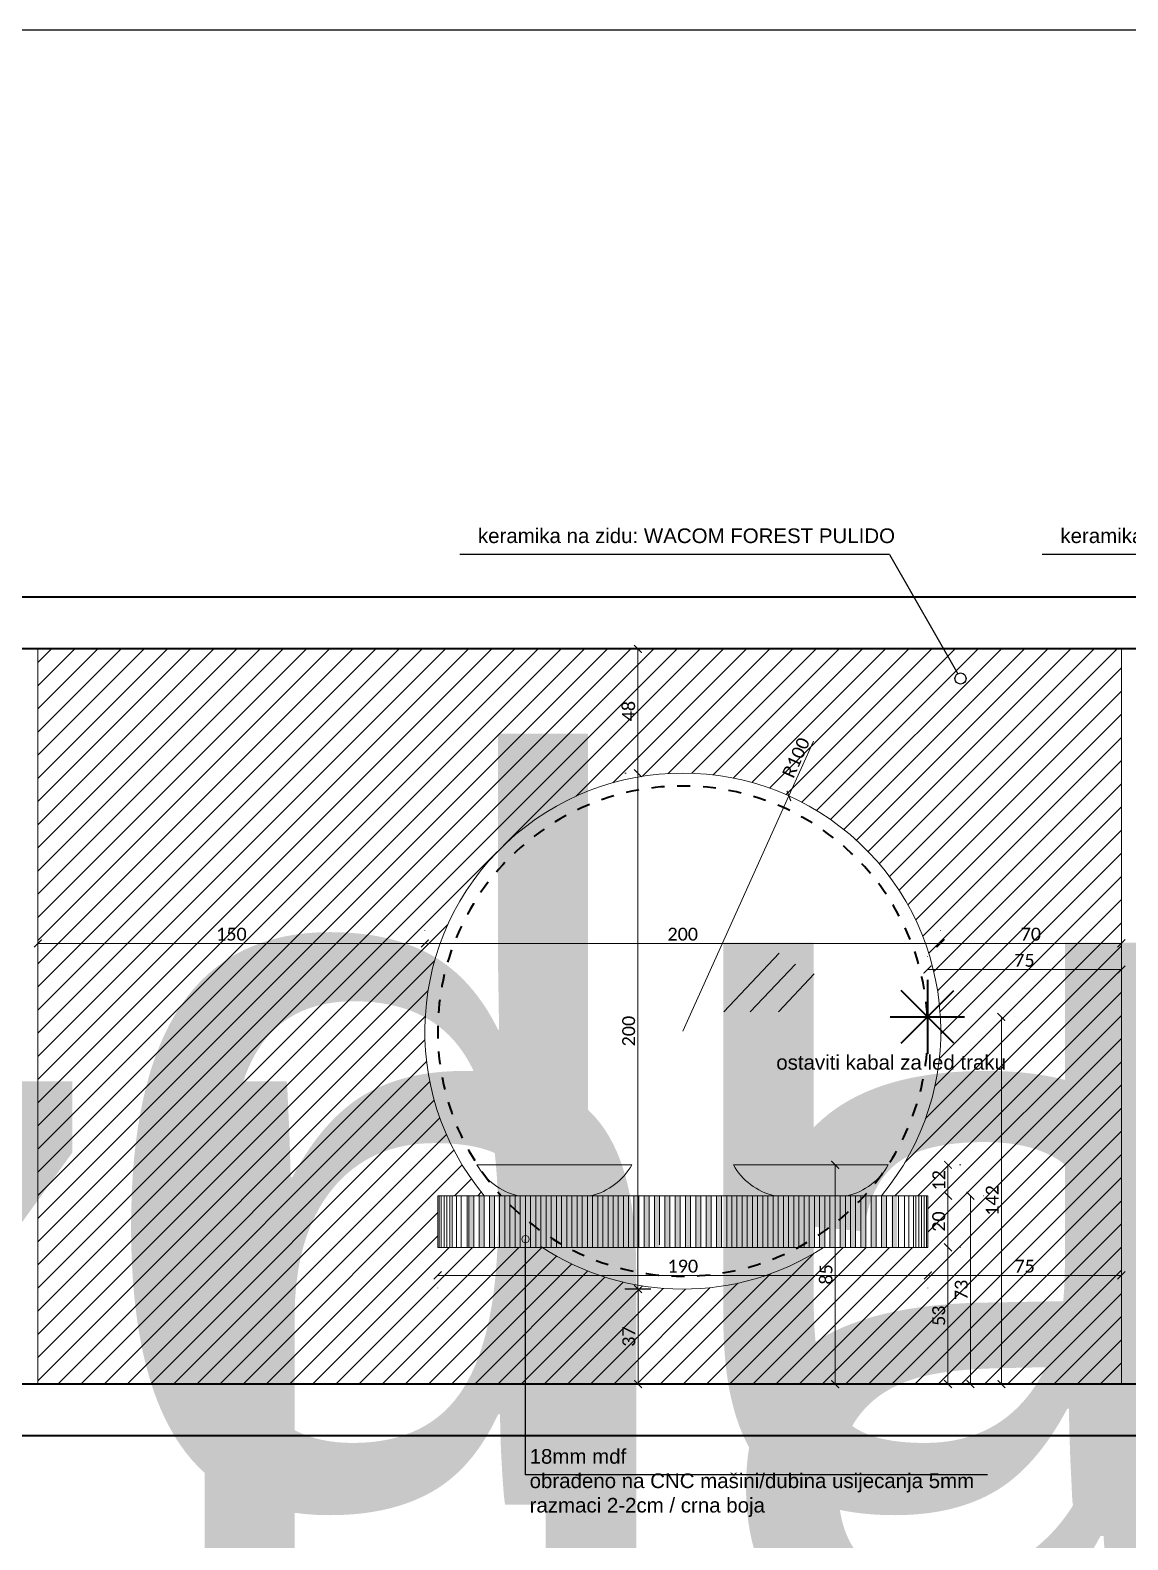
# Model space of a CAD drawing. Header units: centimetres. Extents: x -26724 to 60145, y -23645 to 6771.
# Drawn here: x 6127 to 6553, y 4345 to 4930 of the extents above; entities that cross this region are included whole.
import ezdxf

# ---------------------------------------------------------------- set-up
doc = ezdxf.new("R2010")
doc.units = ezdxf.units.CM
doc.linetypes.add('DALEKOVOD_VN', pattern=[5, 2.5, -2.5])
for name, color, linetype, lineweight in [('2.IZGLED', 7, 'Continuous', 13), ('4.KOTE', 88, 'Continuous', 15), ('9.ŠRAFURA', 8, 'Continuous', 9), ('zid', 7, 'Continuous', 40)]:
    doc.layers.add(name, color=color, linetype=linetype, lineweight=lineweight)
doc.layers.add('3.IZGLED 2', color=7, linetype='Continuous', lineweight=9, true_color=0x4a4a4a)
doc.layers.add('IZGLED 2', color=253, linetype='Continuous', lineweight=9, true_color=0x828282)
doc.layers.add('tekst', color=7, linetype='Continuous')
doc.layers.add('tekst @ 50', color=7, linetype='Continuous')
doc.styles.add('Notes', font='arial.ttf', dxfattribs={"height": 3})
doc.styles.get("Standard").update_dxf_attribs({"font": 'calibri.ttf'})
doc.dimstyles.new('ja 1 30 izgledi zidova', dxfattribs={"dimtxt": 5, "dimasz": 3, "dimexe": 5, "dimexo": 5, "dimgap": 1, "dimtad": 1, "dimdec": 0, "dimtxsty": 'Standard', "dimblk": 'ARCHTICK', "dimcen": 2.5, "dimclrd": 256, "dimclrt": 7, "dimadec": 0, "dimazin": 0, "dimtfac": 1, "dimtdec": 0, "dimtix": 1, "dimtmove": 1, "dimatfit": 3, "dimldrblk": 'ARCHTICK', "dimfxl": 5, "dimfxlon": 1, "dimlwd": 0, "dimlwe": 9, "dimarcsym": 0})

# ---------------------------------------------------------------- blocks, each defined once
blk = doc.blocks.new('_ArchTick')
at = {"color": 0, "linetype": 'ByBlock', "const_width": 0.15}
blk.add_lwpolyline([(-0.5, -0.5), (0.5, 0.5)], dxfattribs=at)
blk = doc.blocks.new('*D2270')
at = {"layer": '4.KOTE', "lineweight": 0, "transparency": 16777216}
blk.add_line((6285.07, 4447.38), (6475.07, 4447.38), dxfattribs=at)
at = {"layer": '4.KOTE', "color": 0, "lineweight": 9, "transparency": 16777216}
for p, q in [((6285.07, 4442.51), (6285.07, 4442.38)), ((6475.07, 4442.45), (6475.07, 4442.38))]:
    blk.add_line(p, q, dxfattribs=at)
at = {"layer": 'Defpoints', "color": 0, "transparency": 16777216}
for p in [(6285.07, 4458.25, 1216.69), (6475.07, 4458.25, 2433.38), (6475.07, 4447.38)]:
    blk.add_point(p, dxfattribs=at)
at = {"layer": '4.KOTE', "lineweight": 0, "transparency": 16777216, "xscale": 3, "yscale": 3, "zscale": 3, "rotation": 180}
blk.add_blockref('_ArchTick', (6285.07, 4447.38), dxfattribs=at)
at = {"layer": '4.KOTE', "lineweight": 0, "transparency": 16777216, "xscale": 3, "yscale": 3, "zscale": 3}
blk.add_blockref('_ArchTick', (6475.07, 4447.38), dxfattribs=at)
at = {"layer": '4.KOTE', "color": 7, "transparency": 16777216, "insert": (6380.07, 4450.94), "char_height": 5, "attachment_point": 5}
blk.add_mtext('190', dxfattribs=at)
blk = doc.blocks.new('*D2271')
at = {"layer": '4.KOTE', "lineweight": 0, "transparency": 16777216}
blk.add_line((6482.85, 4478.25), (6482.85, 4458.25), dxfattribs=at)
at = {"layer": '4.KOTE', "color": 0, "lineweight": 9, "transparency": 16777216}
for p, q in [((6487.79, 4478.25), (6487.85, 4478.25)), ((6487.74, 4458.25), (6487.85, 4458.25))]:
    blk.add_line(p, q, dxfattribs=at)
at = {"layer": 'Defpoints', "color": 0, "transparency": 16777216}
for p in [(6475.07, 4478.25, 2433.38), (6475.07, 4458.25, 1216.69), (6482.85, 4458.25)]:
    blk.add_point(p, dxfattribs=at)
at = {"layer": '4.KOTE', "lineweight": 0, "transparency": 16777216, "xscale": 3, "yscale": 3, "zscale": 3}
for p, rotation in [((6482.85, 4478.25), 90), ((6482.85, 4458.25), 270)]:
    blk.add_blockref('_ArchTick', p, dxfattribs=dict(at, rotation=rotation))
at = {"layer": '4.KOTE', "color": 7, "transparency": 16777216, "insert": (6479.28, 4468.25), "char_height": 5, "attachment_point": 5, "rotation": 90}
blk.add_mtext('20', dxfattribs=at)
blk = doc.blocks.new('*D2272')
at = {"layer": '4.KOTE', "lineweight": 0, "transparency": 16777216}
blk.add_line((6482.85, 4458.25), (6482.85, 4405.25), dxfattribs=at)
at = {"layer": '4.KOTE', "color": 0, "lineweight": 9, "transparency": 16777216}
for p, q in [((6487.79, 4458.25), (6487.85, 4458.25)), ((6482.03, 4405.25), (6487.85, 4405.25))]:
    blk.add_line(p, q, dxfattribs=at)
at = {"layer": 'Defpoints', "color": 0, "transparency": 16777216}
for p in [(6475.07, 4458.25, 2433.38), (6477.03, 4405.25), (6482.85, 4405.25)]:
    blk.add_point(p, dxfattribs=at)
at = {"layer": '4.KOTE', "lineweight": 0, "transparency": 16777216, "xscale": 3, "yscale": 3, "zscale": 3}
for p, rotation in [((6482.85, 4458.25), 90), ((6482.85, 4405.25), 270)]:
    blk.add_blockref('_ArchTick', p, dxfattribs=dict(at, rotation=rotation))
at = {"layer": '4.KOTE', "color": 7, "transparency": 16777216, "insert": (6479.28, 4431.75), "char_height": 5, "attachment_point": 5, "rotation": 90}
blk.add_mtext('53', dxfattribs=at)
blk = doc.blocks.new('*D2273')
at = {"layer": '4.KOTE', "color": 0, "lineweight": 9, "transparency": 16777216}
for p, q in [((6434.21, 4490.25), (6434.15, 4490.25)), ((6439.15, 4405.25), (6434.15, 4405.25))]:
    blk.add_line(p, q, dxfattribs=at)
at = {"layer": '4.KOTE', "lineweight": 0, "transparency": 16777216}
blk.add_line((6439.15, 4490.25), (6439.15, 4405.25), dxfattribs=at)
at = {"layer": 'Defpoints', "color": 0, "transparency": 16777216}
for p in [(6441.17, 4490.25, 1216.69), (6439.15, 4405.25), (6441.17, 4405.25)]:
    blk.add_point(p, dxfattribs=at)
at = {"layer": '4.KOTE', "lineweight": 0, "transparency": 16777216, "xscale": 3, "yscale": 3, "zscale": 3}
for p, rotation in [((6439.15, 4490.25), 90), ((6439.15, 4405.25), 270)]:
    blk.add_blockref('_ArchTick', p, dxfattribs=dict(at, rotation=rotation))
at = {"layer": '4.KOTE', "color": 7, "transparency": 16777216, "insert": (6435.59, 4447.75), "char_height": 5, "attachment_point": 5, "rotation": 90}
blk.add_mtext('85', dxfattribs=at)
blk = doc.blocks.new('*D2274')
at = {"layer": '4.KOTE', "lineweight": 0, "transparency": 16777216}
blk.add_line((6482.85, 4490.25), (6482.85, 4478.25), dxfattribs=at)
at = {"layer": '4.KOTE', "color": 0, "lineweight": 9, "transparency": 16777216}
for p, q in [((6487.27, 4490.25), (6487.85, 4490.25)), ((6487.81, 4478.25), (6487.85, 4478.25))]:
    blk.add_line(p, q, dxfattribs=at)
at = {"layer": 'Defpoints', "color": 0, "transparency": 16777216}
for p in [(6417.57, 4490.25, 1216.69), (6419.07, 4478.25, 21900.45), (6482.85, 4478.25)]:
    blk.add_point(p, dxfattribs=at)
at = {"layer": '4.KOTE', "lineweight": 0, "transparency": 16777216, "xscale": 3, "yscale": 3, "zscale": 3}
for p, rotation in [((6482.85, 4490.25), 90), ((6482.85, 4478.25), 270)]:
    blk.add_blockref('_ArchTick', p, dxfattribs=dict(at, rotation=rotation))
at = {"layer": '4.KOTE', "color": 7, "transparency": 16777216, "insert": (6479.32, 4484.25), "char_height": 5, "attachment_point": 5, "rotation": 90}
blk.add_mtext('12', dxfattribs=at)
blk = doc.blocks.new('*D2275')
at = {"layer": '4.KOTE', "lineweight": 0, "transparency": 16777216}
blk.add_line((6491.58, 4478.25), (6491.58, 4405.25), dxfattribs=at)
at = {"layer": '4.KOTE', "color": 0, "lineweight": 9, "transparency": 16777216}
for p, q in [((6496.5, 4478.25), (6496.58, 4478.25)), ((6486.58, 4405.25), (6496.58, 4405.25))]:
    blk.add_line(p, q, dxfattribs=at)
at = {"layer": 'Defpoints', "color": 0, "transparency": 16777216}
for p in [(6475.07, 4478.25, 2433.38), (6475.07, 4405.25), (6491.58, 4405.25)]:
    blk.add_point(p, dxfattribs=at)
at = {"layer": '4.KOTE', "lineweight": 0, "transparency": 16777216, "xscale": 3, "yscale": 3, "zscale": 3}
for p, rotation in [((6491.58, 4478.25), 90), ((6491.58, 4405.25), 270)]:
    blk.add_blockref('_ArchTick', p, dxfattribs=dict(at, rotation=rotation))
at = {"layer": '4.KOTE', "color": 7, "transparency": 16777216, "insert": (6488.02, 4441.75), "char_height": 5, "attachment_point": 5, "rotation": 90}
blk.add_mtext('73', dxfattribs=at)
blk = doc.blocks.new('*U3253')
at = {"layer": 'tekst @ 50', "color": 240, "ltscale": 0.8, "insert": (10016.26, 4588.48, -1316.69), "char_height": 283.795, "attachment_point": 3, "style": 'Notes'}
blk.add_mtext_dynamic_manual_height_columns('svjetle{\\fArial|b0|i0|c238|p34;ći znak na zidu H=}2{\\fCalibri|b0|i0|c238|p34;1}0cm ', width=6247.4904, gutter_width=625, heights=[0], dxfattribs=at)
blk = doc.blocks.new('*U3254')
at = {"layer": 'tekst @ 50', "color": 240, "ltscale": 0.8, "insert": (8415.65, 4642.26, -1316.69), "char_height": 283.795, "attachment_point": 3, "style": 'Notes'}
blk.add_mtext_dynamic_manual_height_columns('svjetle{\\fArial|b0|i0|c238|p34;ći znak na zidu H=}2{\\fCalibri|b0|i0|c238|p34;40}cm ', width=6247.4904, gutter_width=625, heights=[0], dxfattribs=at)
blk = doc.blocks.new('GTTTTTT')
at = {"layer": 'zid', "color": 1}
for p, q in [((3959.04, 2060.69), (3959.04, 2036.69)), ((3950.55, 2040.2), (3967.52, 2057.17)), ((3967.52, 2040.2), (3950.55, 2057.17)), ((3947.04, 2048.69), (3971.04, 2048.69))]:
    blk.add_line(p, q, dxfattribs=at)
blk = doc.blocks.new('*D2767')
at = {"layer": '4.KOTE', "color": 0, "lineweight": 9, "transparency": 16777216}
for p, q in [((6358.12, 4642), (6357.65, 4642)), ((6367.65, 4442.13), (6357.65, 4442.13))]:
    blk.add_line(p, q, dxfattribs=at)
at = {"layer": '4.KOTE', "lineweight": 0, "transparency": 16777216}
blk.add_line((6362.65, 4642), (6362.65, 4442.13), dxfattribs=at)
at = {"layer": 'Defpoints', "color": 0, "transparency": 16777216}
for p in [(6413.84, 4642, 1216.69), (6362.65, 4442.13), (6383.8, 4442.13)]:
    blk.add_point(p, dxfattribs=at)
at = {"layer": '4.KOTE', "lineweight": 0, "transparency": 16777216, "xscale": 3, "yscale": 3, "zscale": 3}
for p, rotation in [((6362.65, 4642), 90), ((6362.65, 4442.13), 270)]:
    blk.add_blockref('_ArchTick', p, dxfattribs=dict(at, rotation=rotation))
at = {"layer": '4.KOTE', "color": 7, "transparency": 16777216, "insert": (6359.09, 4542.06), "char_height": 5, "attachment_point": 5, "rotation": 90}
blk.add_mtext('200', dxfattribs=at)
blk = doc.blocks.new('*D2768')
at = {"layer": '4.KOTE', "color": 0, "lineweight": 9, "transparency": 16777216}
for p, q in [((6367.7, 4442.09), (6357.7, 4442.09)), ((6367.7, 4405.25), (6357.7, 4405.25))]:
    blk.add_line(p, q, dxfattribs=at)
at = {"layer": '4.KOTE', "lineweight": 0, "transparency": 16777216}
blk.add_line((6362.7, 4442.09), (6362.7, 4405.25), dxfattribs=at)
at = {"layer": 'Defpoints', "color": 0, "transparency": 16777216}
for p in [(6385.32, 4442.09), (6362.7, 4405.25), (6422.82, 4405.25)]:
    blk.add_point(p, dxfattribs=at)
at = {"layer": '4.KOTE', "lineweight": 0, "transparency": 16777216, "xscale": 3, "yscale": 3, "zscale": 3}
for p, rotation in [((6362.7, 4442.09), 90), ((6362.7, 4405.25), 270)]:
    blk.add_blockref('_ArchTick', p, dxfattribs=dict(at, rotation=rotation))
at = {"layer": '4.KOTE', "color": 7, "transparency": 16777216, "insert": (6359.14, 4423.67), "char_height": 5, "attachment_point": 5, "rotation": 90}
blk.add_mtext('37', dxfattribs=at)
blk = doc.blocks.new('*D2769')
at = {"layer": '4.KOTE', "color": 0, "lineweight": 9, "transparency": 16777216}
for p, q in [((6367.65, 4690.19), (6357.65, 4690.19)), ((6357.91, 4642), (6357.65, 4642))]:
    blk.add_line(p, q, dxfattribs=at)
at = {"layer": '4.KOTE', "lineweight": 0, "transparency": 16777216}
blk.add_line((6362.65, 4642), (6362.65, 4690.19), dxfattribs=at)
at = {"layer": 'Defpoints', "color": 0, "transparency": 16777216}
for p in [(6362.65, 4690.19), (6389.25, 4690.19), (6389.25, 4642, 1216.69)]:
    blk.add_point(p, dxfattribs=at)
at = {"layer": '4.KOTE', "lineweight": 0, "transparency": 16777216, "xscale": 3, "yscale": 3, "zscale": 3}
for p, rotation in [((6362.65, 4690.19), 90), ((6362.65, 4642), 270)]:
    blk.add_blockref('_ArchTick', p, dxfattribs=dict(at, rotation=rotation))
at = {"layer": '4.KOTE', "color": 7, "transparency": 16777216, "insert": (6359.09, 4666.09), "char_height": 5, "attachment_point": 5, "rotation": 90}
blk.add_mtext('48', dxfattribs=at)
blk = doc.blocks.new('*D2778')
at = {"layer": '4.KOTE', "lineweight": 0, "transparency": 16777216}
blk.add_line((6475.07, 4447.38), (6550.07, 4447.38), dxfattribs=at)
at = {"layer": '4.KOTE', "color": 0, "lineweight": 9, "transparency": 16777216}
for p, q in [((6475.07, 4442.53), (6475.07, 4442.38)), ((6550.07, 4442.68), (6550.07, 4442.38))]:
    blk.add_line(p, q, dxfattribs=at)
at = {"layer": 'Defpoints', "color": 0, "transparency": 16777216}
for p in [(6475.07, 4478.25, 2433.38), (6550.07, 4478.25, 1216.69), (6550.07, 4447.38)]:
    blk.add_point(p, dxfattribs=at)
at = {"layer": '4.KOTE', "lineweight": 0, "transparency": 16777216, "xscale": 3, "yscale": 3, "zscale": 3, "rotation": 180}
blk.add_blockref('_ArchTick', (6475.07, 4447.38), dxfattribs=at)
at = {"layer": '4.KOTE', "lineweight": 0, "transparency": 16777216, "xscale": 3, "yscale": 3, "zscale": 3}
blk.add_blockref('_ArchTick', (6550.07, 4447.38), dxfattribs=at)
at = {"layer": '4.KOTE', "color": 7, "transparency": 16777216, "insert": (6512.57, 4450.92), "char_height": 5, "attachment_point": 5}
blk.add_mtext('75', dxfattribs=at)
blk = doc.blocks.new('*D2779')
at = {"layer": '4.KOTE', "color": 0, "lineweight": 9, "transparency": 16777216}
for p, q in [((6280.07, 4580.91), (6280.07, 4581.07)), ((6480.02, 4580.92), (6480.02, 4581.07))]:
    blk.add_line(p, q, dxfattribs=at)
at = {"layer": '4.KOTE', "lineweight": 0, "transparency": 16777216}
blk.add_line((6480.02, 4576.07), (6280.07, 4576.07), dxfattribs=at)
at = {"layer": 'Defpoints', "color": 0, "transparency": 16777216}
for p in [(6280.07, 4576.07), (6280.07, 4542.63, 2433.38), (6480.02, 4545.23, 2433.38)]:
    blk.add_point(p, dxfattribs=at)
at = {"layer": '4.KOTE', "lineweight": 0, "transparency": 16777216, "xscale": 3, "yscale": 3, "zscale": 3, "rotation": 180}
blk.add_blockref('_ArchTick', (6280.07, 4576.07), dxfattribs=at)
at = {"layer": '4.KOTE', "lineweight": 0, "transparency": 16777216, "xscale": 3, "yscale": 3, "zscale": 3}
blk.add_blockref('_ArchTick', (6480.02, 4576.07), dxfattribs=at)
at = {"layer": '4.KOTE', "color": 7, "transparency": 16777216, "insert": (6380.04, 4579.63), "char_height": 5, "attachment_point": 5}
blk.add_mtext('200', dxfattribs=at)
blk = doc.blocks.new('*D2780')
at = {"layer": '4.KOTE', "lineweight": 0, "transparency": 16777216}
for p in [(6430.76, 4654.48), (6380.07, 4542.06)]:
    blk.add_line(p, (6421.18, 4633.22), dxfattribs=at)
at = {"layer": 'Defpoints', "color": 0, "transparency": 16777216}
for p in [(6421.18, 4633.22, 2433.38), (6380.07, 4542.06, 2433.38)]:
    blk.add_point(p, dxfattribs=at)
at = {"layer": '4.KOTE', "lineweight": 0, "transparency": 16777216, "xscale": 3, "yscale": 3, "zscale": 3, "rotation": 245.7256814448693}
blk.add_blockref('_ArchTick', (6421.18, 4633.22), dxfattribs=at)
at = {"layer": '4.KOTE', "color": 7, "transparency": 16777216, "insert": (6423.96, 4648.05), "char_height": 5, "attachment_point": 5, "rotation": 65.72568}
blk.add_mtext('R100', dxfattribs=at)
blk = doc.blocks.new('*D2781')
at = {"layer": '4.KOTE', "color": 0, "lineweight": 9, "transparency": 16777216}
for p, q in [((6479.91, 4580.93), (6479.91, 4581.07)), ((6550.07, 4580.79), (6550.07, 4581.07))]:
    blk.add_line(p, q, dxfattribs=at)
at = {"layer": '4.KOTE', "lineweight": 0, "transparency": 16777216}
blk.add_line((6479.91, 4576.07), (6550.07, 4576.07), dxfattribs=at)
at = {"layer": 'Defpoints', "color": 0, "transparency": 16777216}
for p in [(6550.07, 4576.07), (6479.91, 4547.59, 2433.38), (6550.07, 4547.59, 1216.69)]:
    blk.add_point(p, dxfattribs=at)
at = {"layer": '4.KOTE', "lineweight": 0, "transparency": 16777216, "xscale": 3, "yscale": 3, "zscale": 3, "rotation": 180}
blk.add_blockref('_ArchTick', (6479.91, 4576.07), dxfattribs=at)
at = {"layer": '4.KOTE', "lineweight": 0, "transparency": 16777216, "xscale": 3, "yscale": 3, "zscale": 3}
blk.add_blockref('_ArchTick', (6550.07, 4576.07), dxfattribs=at)
at = {"layer": '4.KOTE', "color": 7, "transparency": 16777216, "insert": (6514.99, 4579.63), "char_height": 5, "attachment_point": 5}
blk.add_mtext('70', dxfattribs=at)
blk = doc.blocks.new('*D2782')
at = {"layer": '4.KOTE', "color": 0, "lineweight": 9, "transparency": 16777216}
for p, q in [((6130.07, 4580.8), (6130.07, 4581.07)), ((6280.09, 4580.92), (6280.09, 4581.07))]:
    blk.add_line(p, q, dxfattribs=at)
at = {"layer": '4.KOTE', "lineweight": 0, "transparency": 16777216}
blk.add_line((6280.09, 4576.07), (6130.07, 4576.07), dxfattribs=at)
at = {"layer": 'Defpoints', "color": 0, "transparency": 16777216}
for p in [(6130.07, 4576.07), (6130.07, 4547.75, 1216.69), (6280.09, 4544.1, 2433.38)]:
    blk.add_point(p, dxfattribs=at)
at = {"layer": '4.KOTE', "lineweight": 0, "transparency": 16777216, "xscale": 3, "yscale": 3, "zscale": 3, "rotation": 180}
blk.add_blockref('_ArchTick', (6130.07, 4576.07), dxfattribs=at)
at = {"layer": '4.KOTE', "lineweight": 0, "transparency": 16777216, "xscale": 3, "yscale": 3, "zscale": 3}
blk.add_blockref('_ArchTick', (6280.09, 4576.07), dxfattribs=at)
at = {"layer": '4.KOTE', "color": 7, "transparency": 16777216, "insert": (6205.08, 4579.63), "char_height": 5, "attachment_point": 5}
blk.add_mtext('150', dxfattribs=at)
blk = doc.blocks.new('*D2783')
at = {"layer": '4.KOTE', "color": 0, "lineweight": 9, "transparency": 16777216}
for p, q in [((6474.91, 4570.91), (6474.91, 4570.94)), ((6550.07, 4565.94), (6550.07, 4570.94))]:
    blk.add_line(p, q, dxfattribs=at)
at = {"layer": '4.KOTE', "lineweight": 0, "transparency": 16777216}
blk.add_line((6474.91, 4565.94), (6550.07, 4565.94), dxfattribs=at)
at = {"layer": 'Defpoints', "color": 0, "transparency": 16777216}
for p in [(6550.07, 4565.94), (6474.91, 4561.99, 2433.38), (6550.07, 4561.99)]:
    blk.add_point(p, dxfattribs=at)
at = {"layer": '4.KOTE', "lineweight": 0, "transparency": 16777216, "xscale": 3, "yscale": 3, "zscale": 3, "rotation": 180}
blk.add_blockref('_ArchTick', (6474.91, 4565.94), dxfattribs=at)
at = {"layer": '4.KOTE', "lineweight": 0, "transparency": 16777216, "xscale": 3, "yscale": 3, "zscale": 3}
blk.add_blockref('_ArchTick', (6550.07, 4565.94), dxfattribs=at)
at = {"layer": '4.KOTE', "color": 7, "transparency": 16777216, "insert": (6512.49, 4569.48), "char_height": 5, "attachment_point": 5}
blk.add_mtext('75', dxfattribs=at)
blk = doc.blocks.new('*D2784')
at = {"layer": '4.KOTE', "lineweight": 0, "transparency": 16777216}
blk.add_line((6503.54, 4547.59), (6503.54, 4405.25), dxfattribs=at)
at = {"layer": '4.KOTE', "color": 0, "lineweight": 9, "transparency": 16777216}
for p, q in [((6508.46, 4547.59), (6508.54, 4547.59)), ((6498.54, 4405.25), (6508.54, 4405.25))]:
    blk.add_line(p, q, dxfattribs=at)
at = {"layer": 'Defpoints', "color": 0, "transparency": 16777216}
for p in [(6489.31, 4547.59, 2433.38), (6475.3, 4405.25), (6503.54, 4405.25)]:
    blk.add_point(p, dxfattribs=at)
at = {"layer": '4.KOTE', "lineweight": 0, "transparency": 16777216, "xscale": 3, "yscale": 3, "zscale": 3}
for p, rotation in [((6503.54, 4547.59), 90), ((6503.54, 4405.25), 270)]:
    blk.add_blockref('_ArchTick', p, dxfattribs=dict(at, rotation=rotation))
at = {"layer": '4.KOTE', "color": 7, "transparency": 16777216, "insert": (6500.01, 4476.42), "char_height": 5, "attachment_point": 5, "rotation": 90}
blk.add_mtext('142', dxfattribs=at)

msp = doc.modelspace()

# ---------------------------------------------------------------- hatches: boundary and pattern name
at = {"layer": '4.KOTE', "true_color": 0x636466}
h = msp.add_hatch(color=251, dxfattribs=at)
h.dxf.hatch_style = 1
h.paths.add_polyline_path([(6299.07, 4478.25), (6297.07, 4478.25), (6297.07, 4458.25), (6299.07, 4458.25)])
h = msp.add_hatch(color=251, dxfattribs=at)
h.dxf.hatch_style = 1
h.paths.add_polyline_path([(6303.07, 4478.25), (6301.07, 4478.25), (6301.07, 4458.25), (6303.07, 4458.25)])
h = msp.add_hatch(color=251, dxfattribs=at)
h.dxf.hatch_style = 1
h.paths.add_polyline_path([(6307.07, 4478.25), (6305.07, 4478.25), (6305.07, 4458.25), (6307.07, 4458.25)])
h = msp.add_hatch(color=251, dxfattribs=at)
h.dxf.hatch_style = 1
h.paths.add_polyline_path([(6311.07, 4478.25), (6309.07, 4478.25), (6309.07, 4458.25), (6311.07, 4458.25)])
h = msp.add_hatch(color=251, dxfattribs=at)
h.dxf.hatch_style = 1
h.paths.add_polyline_path([(6315.07, 4478.25), (6313.07, 4478.25), (6313.07, 4458.25), (6315.07, 4458.25)])
h = msp.add_hatch(color=251, dxfattribs=at)
h.dxf.hatch_style = 1
h.paths.add_polyline_path([(6319.07, 4478.25), (6317.07, 4478.25), (6317.07, 4458.25), (6319.07, 4458.25)])
h = msp.add_hatch(color=251, dxfattribs=at)
h.dxf.hatch_style = 1
h.paths.add_polyline_path([(6323.07, 4478.25), (6321.07, 4478.25), (6321.07, 4458.25), (6323.07, 4458.25)])
h = msp.add_hatch(color=251, dxfattribs=at)
h.dxf.hatch_style = 1
h.paths.add_polyline_path([(6327.07, 4478.25), (6325.07, 4478.25), (6325.07, 4458.25), (6327.07, 4458.25)])
h = msp.add_hatch(color=251, dxfattribs=at)
h.dxf.hatch_style = 1
h.paths.add_polyline_path([(6331.07, 4478.25), (6329.07, 4478.25), (6329.07, 4458.25), (6331.07, 4458.25)])
h = msp.add_hatch(color=251, dxfattribs=at)
h.dxf.hatch_style = 1
h.paths.add_polyline_path([(6335.07, 4478.25), (6333.07, 4478.25), (6333.07, 4458.25), (6335.07, 4458.25)])
h = msp.add_hatch(color=251, dxfattribs=at)
h.dxf.hatch_style = 1
h.paths.add_polyline_path([(6339.07, 4478.25), (6337.07, 4478.25), (6337.07, 4458.25), (6339.07, 4458.25)])
h = msp.add_hatch(color=251, dxfattribs=at)
h.dxf.hatch_style = 1
h.paths.add_polyline_path([(6343.07, 4478.25), (6341.07, 4478.25), (6341.07, 4458.25), (6343.07, 4458.25)])
h = msp.add_hatch(color=251, dxfattribs=at)
h.dxf.hatch_style = 1
h.paths.add_polyline_path([(6347.07, 4478.25), (6345.07, 4478.25), (6345.07, 4458.25), (6347.07, 4458.25)])
h = msp.add_hatch(color=251, dxfattribs=at)
h.dxf.hatch_style = 1
h.paths.add_polyline_path([(6351.07, 4478.25), (6349.07, 4478.25), (6349.07, 4458.25), (6351.07, 4458.25)])
h = msp.add_hatch(color=251, dxfattribs=at)
h.dxf.hatch_style = 1
h.paths.add_polyline_path([(6355.07, 4478.25), (6353.07, 4478.25), (6353.07, 4458.25), (6355.07, 4458.25)])
h = msp.add_hatch(color=251, dxfattribs=at)
h.dxf.hatch_style = 1
h.paths.add_polyline_path([(6359.07, 4478.25), (6357.07, 4478.25), (6357.07, 4458.25), (6359.07, 4458.25)])
h = msp.add_hatch(color=251, dxfattribs=at)
h.dxf.hatch_style = 1
h.paths.add_polyline_path([(6363.07, 4478.25), (6361.07, 4478.25), (6361.07, 4458.25), (6363.07, 4458.25)])
h = msp.add_hatch(color=251, dxfattribs=at)
h.dxf.hatch_style = 1
h.paths.add_polyline_path([(6367.07, 4478.25), (6365.07, 4478.25), (6365.07, 4458.25), (6367.07, 4458.25)])
h = msp.add_hatch(color=251, dxfattribs=at)
h.dxf.hatch_style = 1
h.paths.add_polyline_path([(6371.07, 4478.25), (6369.07, 4478.25), (6369.07, 4458.25), (6371.07, 4458.25)])
h = msp.add_hatch(color=251, dxfattribs=at)
h.dxf.hatch_style = 1
h.paths.add_polyline_path([(6375.07, 4478.25), (6373.07, 4478.25), (6373.07, 4458.25), (6375.07, 4458.25)])
h = msp.add_hatch(color=251, dxfattribs=at)
h.dxf.hatch_style = 1
h.paths.add_polyline_path([(6379.07, 4478.25), (6377.07, 4478.25), (6377.07, 4458.25), (6379.07, 4458.25)])
h = msp.add_hatch(color=251, dxfattribs=at)
h.dxf.hatch_style = 1
h.paths.add_polyline_path([(6383.07, 4478.25), (6381.07, 4478.25), (6381.07, 4458.25), (6383.07, 4458.25)])
h = msp.add_hatch(color=251, dxfattribs=at)
h.dxf.hatch_style = 1
h.paths.add_polyline_path([(6387.07, 4478.25), (6385.07, 4478.25), (6385.07, 4458.25), (6387.07, 4458.25)])
h = msp.add_hatch(color=251, dxfattribs=at)
h.dxf.hatch_style = 1
h.paths.add_polyline_path([(6391.07, 4478.25), (6389.07, 4478.25), (6389.07, 4458.25), (6391.07, 4458.25)])
h = msp.add_hatch(color=251, dxfattribs=at)
h.dxf.hatch_style = 1
h.paths.add_polyline_path([(6395.07, 4478.25), (6393.07, 4478.25), (6393.07, 4458.25), (6395.07, 4458.25)])
h = msp.add_hatch(color=251, dxfattribs=at)
h.dxf.hatch_style = 1
h.paths.add_polyline_path([(6399.07, 4478.25), (6397.07, 4478.25), (6397.07, 4458.25), (6399.07, 4458.25)])
h = msp.add_hatch(color=251, dxfattribs=at)
h.dxf.hatch_style = 1
h.paths.add_polyline_path([(6403.07, 4478.25), (6401.07, 4478.25), (6401.07, 4458.25), (6403.07, 4458.25)])
h = msp.add_hatch(color=251, dxfattribs=at)
h.dxf.hatch_style = 1
h.paths.add_polyline_path([(6407.07, 4478.25), (6405.07, 4478.25), (6405.07, 4458.25), (6407.07, 4458.25)])
h = msp.add_hatch(color=251, dxfattribs=at)
h.dxf.hatch_style = 1
h.paths.add_polyline_path([(6411.07, 4478.25), (6409.07, 4478.25), (6409.07, 4458.25), (6411.07, 4458.25)])
h = msp.add_hatch(color=251, dxfattribs=at)
h.dxf.hatch_style = 1
h.paths.add_polyline_path([(6415.07, 4478.25), (6413.07, 4478.25), (6413.07, 4458.25), (6415.07, 4458.25)])
h = msp.add_hatch(color=251, dxfattribs=at)
h.dxf.hatch_style = 1
h.paths.add_polyline_path([(6419.07, 4478.25), (6417.07, 4478.25), (6417.07, 4458.25), (6419.07, 4458.25)])
h = msp.add_hatch(color=251, dxfattribs=at)
h.dxf.hatch_style = 1
h.paths.add_polyline_path([(6423.07, 4478.25), (6421.07, 4478.25), (6421.07, 4458.25), (6423.07, 4458.25)])
h = msp.add_hatch(color=251, dxfattribs=at)
h.dxf.hatch_style = 1
h.paths.add_polyline_path([(6427.07, 4478.25), (6425.07, 4478.25), (6425.07, 4458.25), (6427.07, 4458.25)])
h = msp.add_hatch(color=251, dxfattribs=at)
h.dxf.hatch_style = 1
h.paths.add_polyline_path([(6431.07, 4478.25), (6429.07, 4478.25), (6429.07, 4458.25), (6431.07, 4458.25)])
h = msp.add_hatch(color=251, dxfattribs=at)
h.dxf.hatch_style = 1
h.paths.add_polyline_path([(6435.07, 4478.25), (6433.07, 4478.25), (6433.07, 4458.25), (6435.07, 4458.25)])
h = msp.add_hatch(color=251, dxfattribs=at)
h.dxf.hatch_style = 1
h.paths.add_polyline_path([(6439.07, 4478.25), (6437.07, 4478.25), (6437.07, 4458.25), (6439.07, 4458.25)])
h = msp.add_hatch(color=251, dxfattribs=at)
h.dxf.hatch_style = 1
h.paths.add_polyline_path([(6443.07, 4478.25), (6441.07, 4478.25), (6441.07, 4458.25), (6443.07, 4458.25)])
h = msp.add_hatch(color=251, dxfattribs=at)
h.dxf.hatch_style = 1
h.paths.add_polyline_path([(6447.07, 4478.25), (6445.07, 4478.25), (6445.07, 4458.25), (6447.07, 4458.25)])
h = msp.add_hatch(color=251, dxfattribs=at)
h.dxf.hatch_style = 1
h.paths.add_polyline_path([(6451.07, 4478.25), (6449.07, 4478.25), (6449.07, 4458.25), (6451.07, 4458.25)])
h = msp.add_hatch(color=251, dxfattribs=at)
h.dxf.hatch_style = 1
h.paths.add_polyline_path([(6455.07, 4478.25), (6453.07, 4478.25), (6453.07, 4458.25), (6455.07, 4458.25)])
h = msp.add_hatch(color=251, dxfattribs=at)
h.dxf.hatch_style = 1
h.paths.add_polyline_path([(6459.07, 4478.25), (6457.07, 4478.25), (6457.07, 4458.25), (6459.07, 4458.25)])
h = msp.add_hatch(color=251, dxfattribs=at)
h.dxf.hatch_style = 1
h.paths.add_polyline_path([(6463.07, 4478.25), (6461.07, 4478.25), (6461.07, 4458.25), (6463.07, 4458.25)])
at = {"layer": '9.ŠRAFURA'}
h = msp.add_hatch(dxfattribs=at)
h.set_pattern_fill('ANSI31', color=256, scale=2)
h.set_pattern_definition([(45, (9e-13, -538.1514), (-4.490128, 4.490128), [])])
h.paths.add_polyline_path([(6550.07, 4690.25), (6130.07, 4690.25), (6130.07, 4405.25), (6550.07, 4405.25)])
h.paths.add_polyline_path([(6457.06, 4478.25), (6475.07, 4478.25), (6475.07, 4458.25), (6434.61, 4458.25, -0.296726), (6325.52, 4458.25), (6285.07, 4458.25), (6285.07, 4478.25), (6303.08, 4478.25, -2.127735)], flags=16)

# ---------------------------------------------------------------- linework, layer by layer
at = {"layer": '2.IZGLED'}
for p, q in [((6550.07, 4405.25, 1216.69), (6550.07, 4690.25, 1216.69)), ((6475.07, 4478.25, 1216.69), (6285.07, 4478.25, 1216.69)), ((6285.07, 4478.25, 2433.38), (6285.07, 4458.25, 2433.38)), ((6285.63, 4478.25, 2433.38), (6285.63, 4458.25, 2433.38)), ((6286.45, 4478.25, 2433.38), (6286.45, 4458.25, 2433.38)), ((6287.53, 4478.25, 2433.38), (6287.53, 4458.25, 2433.38)), ((6288.62, 4478.25, 2433.38), (6288.62, 4458.25, 2433.38)), ((6289.7, 4478.25, 2433.38), (6289.7, 4458.25, 2433.38)), ((6290.7, 4478.25, 25550.53), (6290.7, 4458.25, 25550.53)), ((6292.4, 4478.25, 25550.53), (6292.4, 4458.25, 25550.53)), ((6294.1, 4478.25, 25550.53), (6294.1, 4458.25, 25550.53)), ((6296.43, 4478.25, 25550.53), (6296.43, 4458.25, 25550.53)), ((6459.07, 4478.25, 25550.53), (6459.07, 4458.25, 25550.53)), ((6461.39, 4478.25, 25550.53), (6461.39, 4458.25, 25550.53)), ((6463.71, 4478.25, 25550.53), (6463.71, 4458.25, 25550.53)), ((6466.03, 4478.25, 25550.53), (6466.03, 4458.25, 25550.53)), ((6467.73, 4478.25, 25550.53), (6467.73, 4458.25, 25550.53)), ((6469.43, 4478.25, 25550.53), (6469.43, 4458.25, 25550.53)), ((6470.43, 4478.25, 2433.38), (6470.43, 4458.25, 2433.38)), ((6471.52, 4478.25, 2433.38), (6471.52, 4458.25, 2433.38)), ((6472.6, 4478.25, 2433.38), (6472.6, 4458.25, 2433.38)), ((6473.68, 4478.25, 2433.38), (6473.68, 4458.25, 2433.38)), ((6474.51, 4478.25, 2433.38), (6474.51, 4458.25, 2433.38)), ((6475.07, 4478.25, 2433.38), (6475.07, 4458.25, 2433.38)), ((6475.07, 4458.25, 1216.69), (6285.07, 4458.25, 1216.69))]:
    msp.add_line(p, q, dxfattribs=at)
for points, elevation in [([(6344.41, 4478.25, 0.213719), (6360.28, 4490.25), (6300.28, 4490.25, 0.213719), (6316.15, 4478.25)], 1216.69), ([(6415.57, 4478.25, -0.213719), (6399.69, 4490.25), (6459.69, 4490.25, -0.213719), (6443.82, 4478.25)], 2433.38)]:
    msp.add_lwpolyline(points, format="xyb", dxfattribs=dict(at, elevation=elevation))
for start, end in [(320.34548, 219.65452), (236.63299, 303.054)]:
    msp.add_arc((6380.07, 4542.06, 2433.38), 100, start, end, dxfattribs=at)
at = {"layer": '3.IZGLED 2'}
msp.add_line((6130.07, 4405.25, 1216.69), (6130.07, 4690.25, 1216.69), dxfattribs=at)
at = {"layer": '4.KOTE'}
msp.add_line((6130.07, 4665.25, 1216.69), (6130.07, 4405.25), dxfattribs=at)
at = {"layer": '4.KOTE', "color": 251, "true_color": 0x636466}
for p, q in [((6297.07, 4478.25, 2433.38), (6297.07, 4458.25, 1081.5)), ((6299.07, 4478.25, 3650.08), (6299.07, 4458.25, 2298.2)), ((6301.07, 4478.25, 3650.08), (6301.07, 4458.25, 2298.2)), ((6303.07, 4478.25, 4866.77), (6303.07, 4458.25, 3514.89)), ((6305.07, 4478.25, 4866.77), (6305.07, 4458.25, 3514.89)), ((6307.07, 4478.25, 4866.77), (6307.07, 4458.25, 3514.89)), ((6309.07, 4478.25, 4866.77), (6309.07, 4458.25, 3514.89)), ((6311.07, 4478.25, 6083.46), (6311.07, 4458.25, 4731.58)), ((6313.07, 4478.25, 6083.46), (6313.07, 4458.25, 4731.58)), ((6315.07, 4478.25, 6083.46), (6315.07, 4458.25, 4731.58)), ((6317.07, 4478.25, 6083.46), (6317.07, 4458.25, 4731.58)), ((6319.07, 4478.25, 7300.15), (6319.07, 4458.25, 5948.27)), ((6321.07, 4478.25, 7300.15), (6321.07, 4458.25, 5948.27)), ((6323.07, 4478.25, 7300.15), (6323.07, 4458.25, 5948.27)), ((6325.07, 4478.25, 7300.15), (6325.07, 4458.25, 5948.27)), ((6327.07, 4478.25, 8516.84), (6327.07, 4458.25, 7164.96)), ((6329.07, 4478.25, 8516.84), (6329.07, 4458.25, 7164.96)), ((6331.07, 4478.25, 8516.84), (6331.07, 4458.25, 7164.96)), ((6333.07, 4478.25, 8516.84), (6333.07, 4458.25, 7164.96)), ((6335.07, 4478.25, 9733.53), (6335.07, 4458.25, 8381.66)), ((6337.07, 4478.25, 9733.53), (6337.07, 4458.25, 8381.66)), ((6339.07, 4478.25, 9733.53), (6339.07, 4458.25, 8381.66)), ((6341.07, 4478.25, 9733.53), (6341.07, 4458.25, 8381.66)), ((6343.07, 4478.25, 10950.23), (6343.07, 4458.25, 9598.35)), ((6345.07, 4478.25, 10950.23), (6345.07, 4458.25, 9598.35)), ((6347.07, 4478.25, 10950.23), (6347.07, 4458.25, 9598.35)), ((6349.07, 4478.25, 10950.23), (6349.07, 4458.25, 9598.35)), ((6351.07, 4478.25, 12166.92), (6351.07, 4458.25, 10815.04)), ((6353.07, 4478.25, 12166.92), (6353.07, 4458.25, 10815.04)), ((6355.07, 4478.25, 12166.92), (6355.07, 4458.25, 10815.04)), ((6357.07, 4478.25, 12166.92), (6357.07, 4458.25, 10815.04)), ((6359.07, 4478.25, 13383.61), (6359.07, 4458.25, 12031.73)), ((6361.07, 4478.25, 13383.61), (6361.07, 4458.25, 12031.73)), ((6363.07, 4478.25, 13383.61), (6363.07, 4458.25, 12031.73)), ((6365.07, 4478.25, 13383.61), (6365.07, 4458.25, 12031.73)), ((6367.07, 4478.25, 14600.3), (6367.07, 4458.25, 13248.42)), ((6369.07, 4478.25, 14600.3), (6369.07, 4458.25, 13248.42)), ((6371.07, 4478.25, 14600.3), (6371.07, 4459.22, 13314.28)), ((6373.07, 4478.25, 14600.3), (6373.07, 4458.25, 13248.42)), ((6375.07, 4478.25, 15816.99), (6375.07, 4458.25, 14465.11)), ((6377.07, 4478.25, 15816.99), (6377.07, 4458.25, 14465.11)), ((6379.07, 4478.25, 15816.99), (6379.07, 4458.25, 14465.11)), ((6381.07, 4478.25, 15816.99), (6381.07, 4458.25, 14465.11)), ((6383.07, 4478.25, 17033.69), (6383.07, 4458.25, 15681.81)), ((6385.07, 4478.25, 17033.69), (6385.07, 4458.25, 15681.81)), ((6387.07, 4478.25, 17033.69), (6387.07, 4458.25, 15681.81)), ((6389.07, 4478.25, 17033.69), (6389.07, 4458.25, 15681.81)), ((6391.07, 4478.25, 18250.38), (6391.07, 4458.25, 16898.5)), ((6393.07, 4478.25, 18250.38), (6393.07, 4458.25, 16898.5)), ((6395.07, 4478.25, 18250.38), (6395.07, 4458.25, 16898.5)), ((6397.07, 4478.25, 18250.38), (6397.07, 4458.25, 16898.5)), ((6399.07, 4478.25, 19467.07), (6399.07, 4458.25, 18115.19)), ((6401.07, 4478.25, 19467.07), (6401.07, 4458.25, 18115.19)), ((6403.07, 4478.25, 19467.07), (6403.07, 4458.25, 18115.19)), ((6405.07, 4478.25, 19467.07), (6405.07, 4458.25, 18115.19)), ((6407.07, 4478.25, 20683.76), (6407.07, 4458.25, 19331.88)), ((6409.07, 4478.25, 20683.76), (6409.07, 4458.25, 19331.88)), ((6411.07, 4478.25, 20683.76), (6411.07, 4458.25, 19331.88)), ((6413.07, 4478.25, 20683.76), (6413.07, 4458.25, 19331.88)), ((6415.07, 4478.25, 21900.45), (6415.07, 4458.25, 20548.57)), ((6417.07, 4478.25, 21900.45), (6417.07, 4458.25, 20548.57)), ((6419.07, 4478.25, 21900.45), (6419.07, 4458.25, 20548.57)), ((6421.07, 4478.25, 21900.45), (6421.07, 4458.25, 20548.57)), ((6423.07, 4478.25, 23117.15), (6423.07, 4458.25, 21765.27)), ((6425.07, 4478.25, 23117.15), (6425.07, 4458.25, 21765.27)), ((6427.07, 4478.25, 23117.15), (6427.07, 4458.25, 21765.27)), ((6429.07, 4478.25, 23117.15), (6429.07, 4458.25, 21765.27)), ((6431.07, 4478.25, 23117.15), (6431.07, 4458.25, 21765.27)), ((6433.07, 4478.25, 23117.15), (6433.07, 4458.25, 21765.27)), ((6435.07, 4478.25, 23117.15), (6435.07, 4458.25, 21765.27)), ((6437.07, 4478.25, 24333.84), (6437.07, 4458.25, 22981.96)), ((6439.07, 4478.25, 24333.84), (6439.07, 4458.25, 22981.96)), ((6441.07, 4478.25, 24333.84), (6441.07, 4458.25, 22981.96)), ((6443.07, 4478.25, 24333.84), (6443.07, 4458.25, 22981.96)), ((6445.07, 4478.25, 25550.53), (6445.07, 4458.25, 24198.65)), ((6447.07, 4478.25, 25550.53), (6447.07, 4458.25, 24198.65)), ((6449.07, 4478.25, 25550.53), (6449.07, 4458.25, 24198.65)), ((6451.07, 4478.25, 25550.53), (6451.07, 4458.25, 24198.65)), ((6453.07, 4478.25, 25550.53), (6453.07, 4458.25, 24198.65)), ((6455.07, 4478.25, 25550.53), (6455.07, 4458.25, 24198.65)), ((6457.07, 4478.25, 25550.53), (6457.07, 4458.25, 24198.65)), ((6459.07, 4478.25, 25550.53), (6459.07, 4458.25, 24198.65))]:
    msp.add_line(p, q, dxfattribs=at)
at = {"layer": '4.KOTE', "color": 30}
msp.add_circle((6319.1, 4461.42), 1.4, dxfattribs=at)
at = {"layer": 'IZGLED 2'}
for p, q in [((6417.46, 4572.27, 1216.69), (6395.95, 4549.57, 1216.69)), ((6423.7, 4568.04, 1216.69), (6406.21, 4549.57, 1216.69)), ((6431.05, 4564.3, 1216.69), (6417.1, 4549.57, 1216.69))]:
    msp.add_line(p, q, dxfattribs=at)
at = {"layer": 'tekst'}
for p, q in [((6460.14, 4726.85), (6486.65, 4680.61)), ((6319.1, 4370.01), (6319.1, 4461.42))]:
    msp.add_line(p, q, dxfattribs=at)
at = {"layer": 'tekst', "ltscale": 0.8}
for points in [[(6460.14, 4726.85), (6293.58, 4726.85)], [(6685.92, 4726.85), (6519.36, 4726.85)], [(6498.21, 4370.01), (6319.1, 4370.01)]]:
    msp.add_lwpolyline(points, dxfattribs=at)
at = {"layer": 'tekst', "color": 30}
msp.add_circle((6487.72, 4678.73), 2.16, dxfattribs=at)
at = {"layer": 'zid'}
for p, q in [((6775.07, 4710.25), (5915.07, 4710.25)), ((6775.07, 4690.25), (5915.07, 4690.25)), ((6775.07, 4405.25), (5915.07, 4405.25)), ((6775.07, 4385.25), (5915.07, 4385.25))]:
    msp.add_line(p, q, dxfattribs=at)
at = {"layer": 'zid', "lineweight": 25, "ltscale": 12}
msp.add_lwpolyline([(5732.84, 4039.02), (6992.84, 4039.02), (6992.84, 4930.02), (5732.84, 4930.02)], close=True, dxfattribs=at)
at = {"layer": 'zid', "color": 240, "linetype": 'DALEKOVOD_VN', "ltscale": 2}
msp.add_arc((6380.07, 4542.06, 2433.38), 95, 225.14919, 222.20181, dxfattribs=at)

# ---------------------------------------------------------------- block references
at = {"xscale": 1.2, "yscale": 1.2, "zscale": 1.2}
msp.add_blockref('GTTTTTT', (1724.06, 2089.17, 2433.38), dxfattribs=at)
at = {"layer": 'tekst', "color": 3, "lineweight": 50}
for name in ['*U3254', '*U3253']:
    msp.add_blockref(name, (0, 0), dxfattribs=at)

# ---------------------------------------------------------------- texts
at = {"layer": 'tekst @ 50', "ltscale": 0.8, "char_height": 5.6759, "attachment_point": 1, "style": 'Notes'}
for s, width, insert in [('\\pt141.8975;keramika na zidu: WACOM FOREST PULIDO', 290.6445, (6300.65, 4736.91)), ('\\pt141.8975;keramika na zidu: WACOM FOREST PULIDO', 290.6445, (6526.43, 4736.91)), ('\\pi-17.0277,l22.7036,t22.7036;ostaviti kabal za led traku', 951.6482, (6410.63, 4532.79, 1216.69)), ('{\\fArial|b0|i0|c238|p34;18}mm mdf\\Pobrađeno na CNC mašini/dubina usijecanja 5mm\\Prazmaci 2-2cm / crna boja', 290.6445, (6320.69, 4380.07))]:
    msp.add_mtext_dynamic_manual_height_columns(s, width=width, gutter_width=750, heights=[0], dxfattribs=dict(at, insert=insert))

# ---------------------------------------------------------------- dimensions: what is measured, and where the dimension line sits
at = {"layer": '4.KOTE'}
for base, p1, p2, picture, middle in [((6362.65, 4690.19, 2433.38), (6389.25, 4642, 3650.08), (6389.25, 4690.19, 2433.38), '*D2769', (6359.09, 4666.09, 2433.38)), ((6362.65, 4442.13, 2433.38), (6413.84, 4642, 3650.08), (6383.8, 4442.13, 2433.38), '*D2767', (6359.09, 4542.06, 2433.38)), ((6503.54, 4405.25), (6489.31, 4547.59, 2433.38), (6475.3, 4405.25), '*D2784', (6500.01, 4476.42)), ((6482.85, 4478.25), (6417.57, 4490.25, 1216.69), (6419.07, 4478.25, 21900.45), '*D2274', (6479.32, 4484.25)), ((6439.15, 4405.25), (6441.17, 4490.25, 1216.69), (6441.17, 4405.25), '*D2273', (6435.59, 4447.75)), ((6482.85, 4458.25), (6475.07, 4478.25, 2433.38), (6475.07, 4458.25, 1216.69), '*D2271', (6479.28, 4468.25)), ((6491.58, 4405.25), (6475.07, 4478.25, 2433.38), (6475.07, 4405.25), '*D2275', (6488.02, 4441.75)), ((6482.85, 4405.25), (6475.07, 4458.25, 2433.38), (6477.03, 4405.25), '*D2272', (6479.28, 4431.75)), ((6362.7, 4405.25, 2433.38), (6385.32, 4442.09, 2433.38), (6422.82, 4405.25, 2433.38), '*D2768', (6359.14, 4423.67, 2433.38))]:
    dim = msp.add_linear_dim(base=base, p1=p1, p2=p2, angle=90, dimstyle='ja 1 30 izgledi zidova', dxfattribs=at)
    dim.commit()
    dim.dimension.update_dxf_attribs({"geometry": picture, "text_midpoint": middle})
dim = msp.add_radius_dim(center=(6380.07, 4542.06, 2433.38), mpoint=(6421.18, 4633.22, 2433.38), dimstyle='ja 1 30 izgledi zidova', dxfattribs=at)
dim.commit()
dim.dimension.update_dxf_attribs({"geometry": '*D2780', "text_midpoint": (6423.96, 4648.05)})
for base, p1, p2, picture, middle in [((6130.07, 4576.07), (6280.09, 4544.1, 2433.38), (6130.07, 4547.75, 1216.69), '*D2782', (6205.08, 4579.63)), ((6280.07, 4576.07), (6480.02, 4545.23, 2433.38), (6280.07, 4542.63, 2433.38), '*D2779', (6380.04, 4579.63)), ((6550.07, 4576.07), (6479.91, 4547.59, 2433.38), (6550.07, 4547.59, 1216.69), '*D2781', (6514.99, 4579.63)), ((6550.07, 4565.94), (6474.91, 4561.99, 2433.38), (6550.07, 4561.99), '*D2783', (6512.49, 4569.48)), ((6550.07, 4447.38), (6475.07, 4478.25, 2433.38), (6550.07, 4478.25, 1216.69), '*D2778', (6512.57, 4450.92)), ((6475.07, 4447.38), (6285.07, 4458.25, 1216.69), (6475.07, 4458.25, 2433.38), '*D2270', (6380.07, 4450.94))]:
    dim = msp.add_linear_dim(base=base, p1=p1, p2=p2, dimstyle='ja 1 30 izgledi zidova', dxfattribs=at)
    dim.commit()
    dim.dimension.update_dxf_attribs({"geometry": picture, "text_midpoint": middle})

doc.saveas('drawing.dxf')
